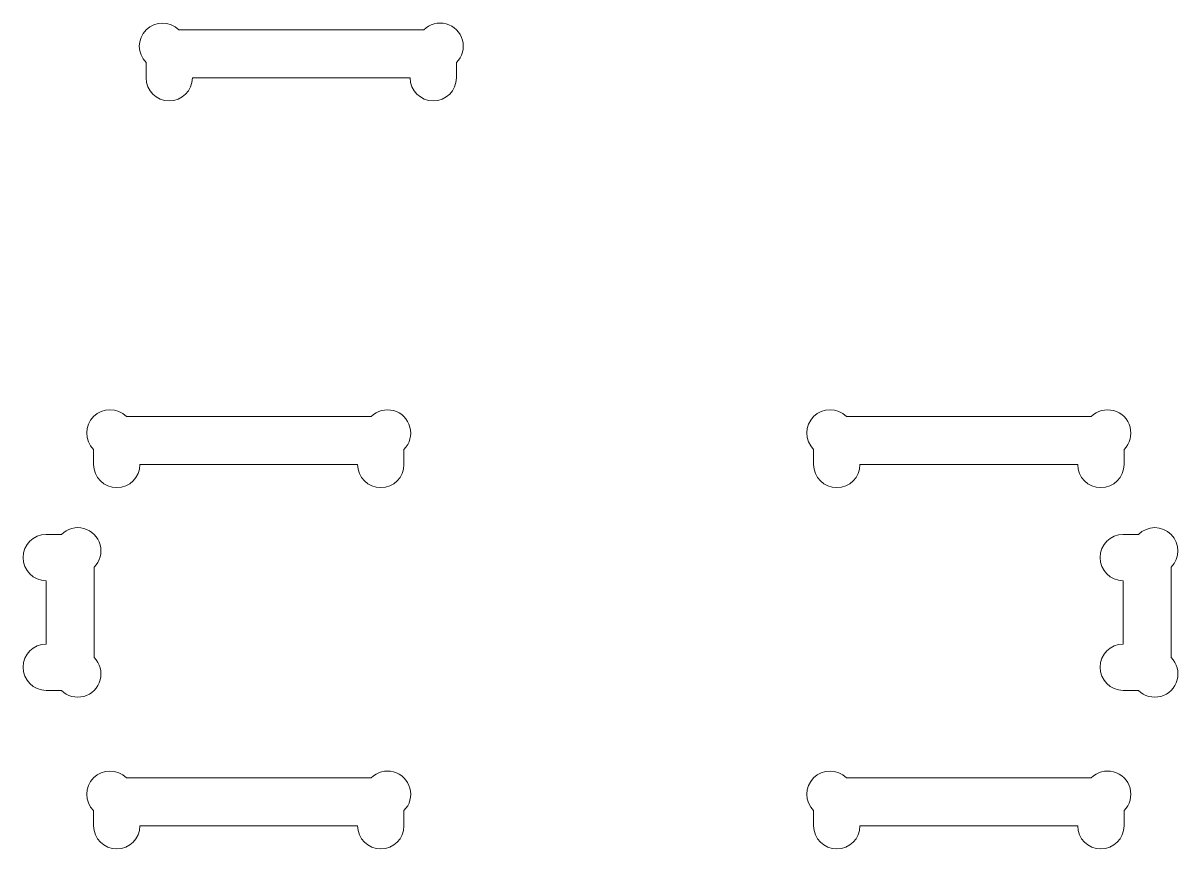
# Model space of a CAD drawing. Header units: millimetres. Extents: x 10 to 1489, y -739 to -10.
# Drawn here: x 1160.2 to 1309.7, y -423.5 to -316.5 of the extents above; entities that cross this region are included whole.
import ezdxf

# ---------------------------------------------------------------- set-up
doc = ezdxf.new("R2010")
doc.units = ezdxf.units.MM
doc.layers.add('cut', color=7, linetype='Continuous', lineweight=0)

msp = doc.modelspace()

# ---------------------------------------------------------------- linework, layer by layer
at = {"layer": 'cut'}
for points in [[(1180.329083, -317.376129, 1), (1176.086442, -321.61877), (1176.086442, -323.576117, 1), (1182.086442, -323.576117), (1210.286362, -323.576117, 1), (1216.286362, -323.576117), (1216.286362, -321.61877, 1), (1212.043721, -317.376129)], [(1173.529097, -367.476029, 1), (1169.286456, -371.71867), (1169.286456, -373.676017, 1), (1175.286456, -373.676017), (1203.486376, -373.676017, 1), (1209.486376, -373.676017), (1209.486376, -371.71867, 1), (1205.243735, -367.476029)], [(1266.795577, -367.476029, 1), (1262.552936, -371.71867), (1262.552936, -373.676017, 1), (1268.552936, -373.676017), (1296.752856, -373.676017, 1), (1302.752856, -373.676017), (1302.752856, -371.71867, 1), (1298.510215, -367.476029)], [(1169.353122, -386.980664, 1), (1165.110481, -382.738023), (1163.153135, -382.738023, 1), (1163.153135, -388.738023), (1163.153135, -396.937983, 1), (1163.153135, -402.937983), (1165.110481, -402.937983, 1), (1169.353122, -398.695342)], [(1308.852843, -386.980664, 1), (1304.610202, -382.738023), (1302.652856, -382.738023, 1), (1302.652856, -388.738023), (1302.652856, -396.937983, 1), (1302.652856, -402.937983), (1304.610202, -402.937983, 1), (1308.852843, -398.695342)], [(1173.529097, -414.275935, 1), (1169.286456, -418.518576), (1169.286456, -420.475923, 1), (1175.286456, -420.475923), (1203.486376, -420.475923, 1), (1209.486376, -420.475923), (1209.486376, -418.518576, 1), (1205.243735, -414.275935)], [(1266.795577, -414.275935, 1), (1262.552936, -418.518576), (1262.552936, -420.475923, 1), (1268.552936, -420.475923), (1296.752856, -420.475923, 1), (1302.752856, -420.475923), (1302.752856, -418.518576, 1), (1298.510215, -414.275935)]]:
    msp.add_lwpolyline(points, format="xyb", close=True, dxfattribs=at)

doc.saveas('drawing.dxf')
